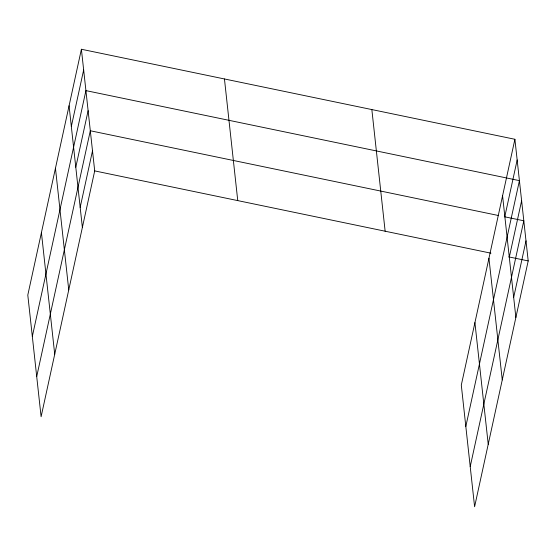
<?xml version="1.0" encoding="UTF-8"?>
<svg xmlns="http://www.w3.org/2000/svg" width="556" height="556" viewBox="0 0 556 556"><rect width="100%" height="100%" fill="white"/><g stroke="black" fill="none" stroke-linecap="round" stroke-linejoin="round"><path stroke-width="0.83" d="M81.398 49.255L27.8 295.076L41.102 416.722L94.701 170.9L81.398 49.255L514.898 139.278L528.2 260.924L474.602 506.745L461.299 385.099L514.898 139.278M71.335 126.462L83.657 69.931M32.324 336.436L85.923 90.614L519.422 180.637L465.824 426.459M75.79 167.217L88.112 110.686M36.71 376.579L90.308 130.757L498.419 215.506M80.175 207.36L92.504 150.829M504.834 216.492L517.163 159.961M509.289 257.24L521.618 200.709M470.216 466.602L523.808 220.781L504.341 216.736M513.681 297.384L526.004 240.852M94.701 170.9L490.955 253.188M508.733 256.879L528.2 260.924M502.575 195.809L515.871 317.455M488.953 258.276L502.256 379.922M474.921 322.633L488.224 444.279M371.846 109.574L385.141 231.213M224.45 78.959L237.753 200.605M69.069 105.786L82.371 227.432M55.454 168.253L68.749 289.898M41.422 232.61L54.717 354.255"/></g></svg>
